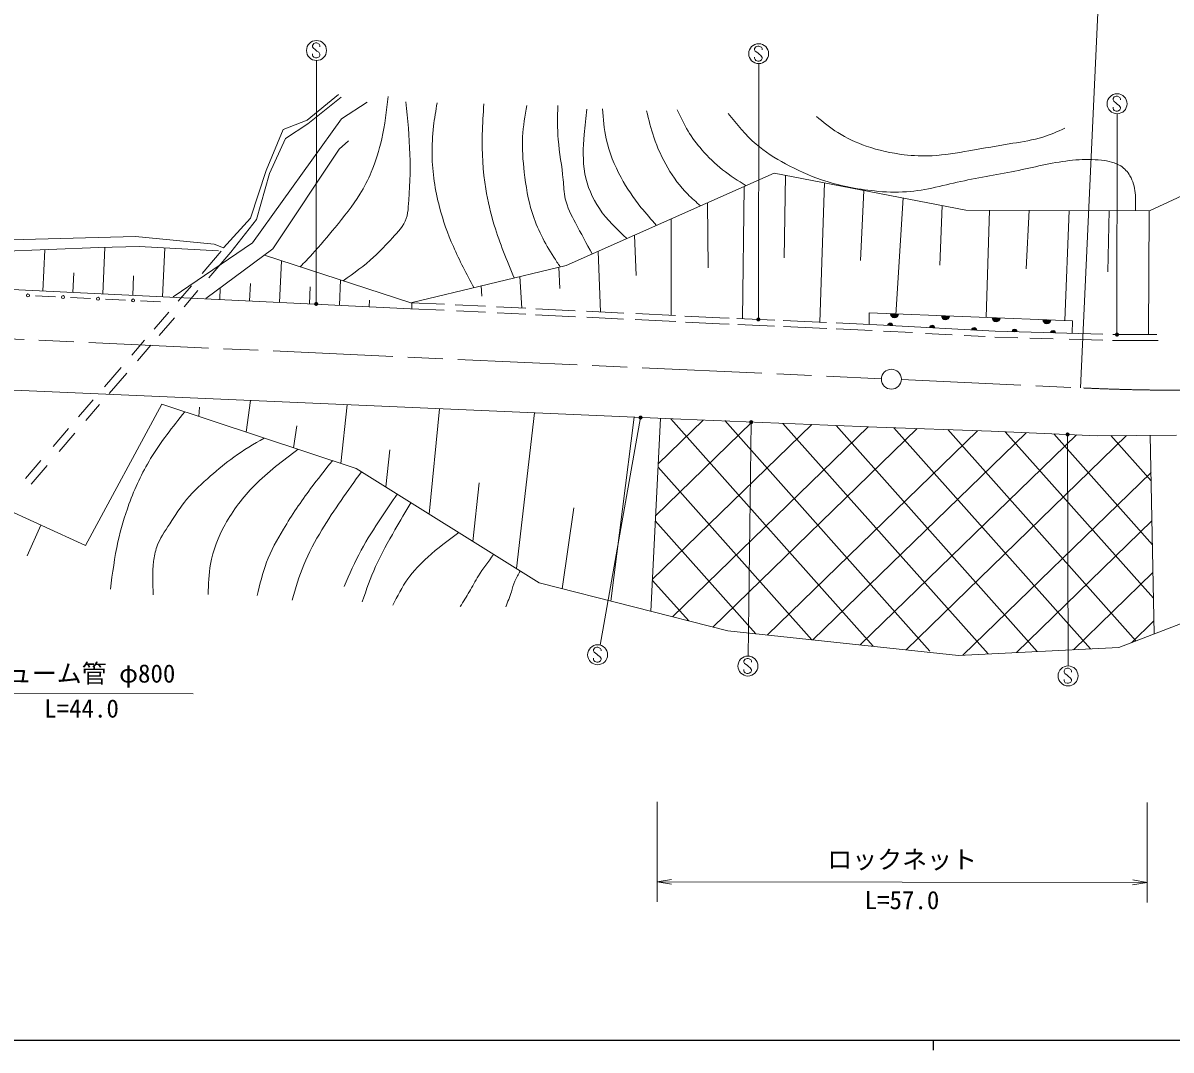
# Model space of a CAD drawing. Units: millimetres, scale not verified. Extents: x 40000 to 680000, y 20000 to 380000.
# Drawn here: x 176801 to 291836, y 204000 to 306906 of the extents above; entities that cross this region are included whole.
import ezdxf
from ezdxf.enums import TextEntityAlignment as Align

# ---------------------------------------------------------------- set-up
doc = ezdxf.new("R2010")
doc.units = ezdxf.units.MM
doc.header["$LTSCALE"] = 1000
doc.linetypes.add('CHAIN', pattern=[18.5, 12, -1.5, 3.5, -1.5])
for name, color, linetype, lineweight in [('M-BGD', 7, 'Continuous', 13), ('M-BMK', 2, 'CHAIN', 13), ('M-BMK-SRVR', 3, 'Continuous', 13), ('M-STR-HTXT', 7, 'Continuous', 13), ('M-STR-STR3', 7, 'Continuous', 13), ('M-STR-STRC', 7, 'Continuous', 13), ('M-TTL-BAND', 7, 'Continuous', 25)]:
    doc.layers.add(name, color=color, linetype=linetype, lineweight=lineweight)
doc.styles.add('ＭＳ ゴシック', font='')
doc.styles.get('ＭＳ ゴシック').set_extended_font_data('MS Gothic')

# ---------------------------------------------------------------- blocks, each defined once
blk = doc.blocks.new('open_arrow')
at = {"color": 0, "linetype": 'Continuous', "lineweight": -2}
blk.add_lwpolyline([(7.5, 1.25), (0, 0), (7.5, -1.25)], dxfattribs=at)
blk = doc.blocks.new('filled_dot')
at = {"color": 0, "linetype": 'Continuous', "lineweight": -2, "const_width": 1.25}
blk.add_lwpolyline([(-0.625, 0, 1), (0.625, 0, 1)], format="xyb", close=True, dxfattribs=at)

msp = doc.modelspace()

# ---------------------------------------------------------------- linework, layer by layer
at = {"layer": 'M-BGD'}
for p, q in [((250863, 304210), (250863, 304339)), ((250867, 303452), (250862, 303341)), ((205270, 297174), (208420, 299744)), ((205348, 296810), (208680, 299457)), ((208724, 297284), (211279, 298962)), ((199786, 284885), (208724, 297284)), ((202877, 296241), (205270, 297174)), ((203110, 295331), (205348, 296810)), ((289675, 288087), (309904, 297512)), ((201155, 292135), (202877, 296241)), ((201493, 291823), (203110, 295331)), ((208493, 294247), (209432, 295086)), ((201854, 284268), (208493, 294247)), ((199589, 287353), (201155, 292135)), ((200187, 287222), (201493, 291823)), ((231237, 282614), (252082, 291842)), ((252082, 291842), (271283, 288164)), ((253074, 283365), (253201, 291627)), ((248911, 277268), (249054, 290501)), ((256661, 276923), (257130, 290875)), ((260728, 283116), (261058, 290122)), ((245465, 282371), (245397, 288882)), ((264262, 277666), (264987, 289370)), ((268670, 282627), (268916, 288617)), ((271283, 288164), (289675, 288087)), ((273316, 277398), (273630, 288154)), ((277329, 282280), (277630, 288137)), ((281207, 277093), (281630, 288120)), ((285510, 281982), (285630, 288104)), ((289578, 275699), (289630, 288087)), ((196886, 284385), (199589, 287353)), ((197632, 283927), (200187, 287222)), ((241743, 277608), (241739, 287263)), ((168632, 284980), (188067, 285508)), ((188067, 285508), (195954, 284742)), ((238240, 281615), (238081, 285644)), ((168187, 283762), (184411, 284405)), ((179002, 284191), (178804, 280037)), ((184411, 284405), (188453, 284510)), ((185020, 284421), (184797, 279752)), ((188453, 284510), (196408, 284067)), ((191024, 284367), (190790, 279466)), ((191836, 279474), (199786, 284885)), ((195117, 279309), (201854, 284268)), ((195954, 284742), (196886, 284385)), ((196671, 284037), (194743, 281799)), ((197632, 283927), (195415, 281353)), ((201000, 283639), (215677, 278880)), ((202710, 283085), (202511, 278907)), ((234661, 277954), (234424, 284024)), ((215648, 278280), (134465, 282151)), ((181894, 281860), (181800, 279894)), ((215677, 278880), (231237, 282614)), ((230583, 280286), (230484, 282433)), ((187887, 281572), (187794, 279609)), ((199597, 280787), (199514, 279050)), ((208625, 281167), (208504, 278621)), ((226803, 278337), (226594, 281499)), ((180062, 279477), (178056, 279572)), ((193682, 280567), (192348, 279020)), ((194328, 280092), (192937, 278478)), ((196574, 280382), (196518, 279193)), ((205589, 280479), (205507, 278764)), ((222784, 279530), (222704, 280566)), ((183571, 279309), (181566, 279405)), ((187080, 279142), (185075, 279238)), ((190590, 278975), (188585, 279070)), ((211531, 279116), (211501, 278478)), ((215677, 278880), (219051, 278715)), ((215754, 278898), (215754, 278275)), ((220093, 278664), (223150, 278515)), ((224237, 278462), (227199, 278318)), ((191407, 277928), (189944, 276230)), ((191984, 277372), (190443, 275584)), ((215648, 278280), (219002, 278117)), ((220229, 278057), (223144, 277915)), ((224329, 277857), (227197, 277717)), ((228156, 277670), (232151, 277475)), ((228176, 278270), (232132, 278077)), ((233256, 278022), (237018, 277839)), ((233295, 277420), (236976, 277240)), ((238218, 277780), (242181, 277587)), ((243103, 277542), (246629, 277370)), ((246629, 277370), (247560, 277329)), ((248332, 277294), (252128, 277125)), ((261595, 276703), (261596, 277851)), ((261596, 277851), (281948, 277064)), ((238138, 277183), (242233, 276984)), ((243202, 276936), (246601, 276771)), ((246601, 276771), (247573, 276727)), ((248421, 276690), (252096, 276526)), ((252971, 277088), (257327, 276894)), ((253005, 276485), (257356, 276292)), ((258283, 276250), (261901, 276089)), ((258294, 276850), (263040, 276639)), ((263040, 276639), (274216, 276024)), ((281948, 277064), (281946, 275799)), ((188986, 275119), (187707, 273634)), ((263010, 276040), (265921, 275880)), ((267230, 275808), (269915, 275660)), ((271101, 275595), (273211, 275479)), ((274191, 275425), (276501, 275358)), ((274216, 276024), (284992, 275711)), ((277682, 275323), (280020, 275255)), ((281630, 275208), (285016, 275110)), ((285986, 275081), (290534, 275104)), ((285993, 275681), (290420, 275703)), ((189602, 274607), (188268, 273060)), ((144097, 271521), (242734, 267193)), ((186642, 272399), (184962, 270449)), ((187198, 271818), (185442, 269780)), ((183833, 269139), (182381, 267454)), ((190707, 268710), (183073, 254551)), ((184484, 268669), (183111, 267076)), ((210199, 262254), (190707, 268710)), ((194492, 268401), (194420, 267480)), ((199589, 269086), (199166, 265908)), ((209295, 268660), (208659, 262764)), ((218535, 268255), (217512, 257687)), ((228044, 267838), (226240, 252235)), ((238029, 267399), (235696, 248979)), ((240684, 267283), (239696, 247961)), ((249832, 266908), (240186, 257537)), ((244947, 267104), (240452, 262737)), ((241712, 267238), (261995, 244449)), ((242734, 267193), (262357, 266405)), ((247120, 267062), (267678, 243965)), ((181351, 266259), (179812, 264473)), ((182007, 265795), (180444, 263981)), ((204237, 266531), (203913, 264336)), ((255840, 266667), (239859, 251142)), ((261498, 266440), (241900, 247400)), ((266405, 266265), (245930, 246374)), ((272446, 266055), (251365, 245576)), ((252943, 266783), (273500, 243686)), ((277328, 265856), (255951, 245090)), ((258272, 266569), (278428, 243925)), ((262357, 266405), (273809, 266008)), ((264045, 266347), (283772, 244183)), ((269464, 266159), (288312, 244983)), ((273809, 266008), (284434, 265548)), ((275227, 265947), (290073, 249267)), ((280085, 265737), (289970, 254631)), ((282365, 265638), (260696, 244587)), ((287380, 265568), (265282, 244100)), ((284434, 265548), (292387, 265601)), ((285818, 265558), (289847, 261031)), ((289760, 265584), (290141, 245688)), ((213564, 264151), (213147, 260413)), ((178589, 263054), (177050, 261268)), ((179228, 262570), (177622, 260706)), ((240435, 262410), (255840, 245102)), ((183073, 254551), (168012, 261409)), ((228532, 250803), (210199, 262254)), ((289831, 261872), (270987, 243565)), ((222517, 260844), (221876, 254961)), ((231983, 258325), (230839, 250216)), ((177209, 253528), (178602, 256587)), ((240159, 257017), (250236, 245696)), ((289924, 257020), (276340, 243824)), ((247422, 245994), (228532, 250803)), ((239857, 251094), (243510, 246990)), ((290023, 251842), (282054, 244100)), ((286591, 244319), (295835, 247882)), ((290116, 246990), (287877, 244815)), ((247422, 245994), (270536, 243543)), ((270536, 243543), (286591, 244319)), ((281552, 242247), (281431, 242250))]:
    msp.add_line(p, q, dxfattribs=at)
for centre in [(177304, 279608), (180814, 279441), (184323, 279274), (187833, 279106)]:
    msp.add_circle(centre, 150, dxfattribs=at)
for centre, radius, start, end in [((264140, 277753), 400, 177.78412, 357.78412), ((264140, 277753), 400, 177.78412, 357.78412), ((264140, 277753), 350, 177.78412, 357.78412), ((264140, 277753), 300, 177.78412, 357.78412), ((264140, 277753), 250, 177.78412, 357.78412), ((264140, 277753), 200, 177.78412, 357.78412), ((264140, 277753), 150, 177.78412, 357.78412), ((264140, 277753), 100, 177.78412, 357.78412), ((264140, 277753), 50, 177.78412, 357.78412), ((269228, 277556), 400, 177.78412, 357.78412), ((269228, 277556), 400, 177.78412, 357.78412), ((269228, 277556), 350, 177.78412, 357.78412), ((269228, 277556), 300, 177.78412, 357.78412), ((269228, 277556), 250, 177.78412, 357.78412), ((269228, 277556), 200, 177.78412, 357.78412), ((269228, 277556), 150, 177.78412, 357.78412), ((269228, 277556), 100, 177.78412, 357.78412), ((269228, 277556), 50, 177.78412, 357.78412), ((274316, 277359), 400, 177.78412, 357.78412), ((274316, 277359), 400, 177.78412, 357.78412), ((274316, 277359), 350, 177.78412, 357.78412), ((274316, 277359), 300, 177.78412, 357.78412), ((274316, 277359), 250, 177.78412, 357.78412), ((274316, 277359), 200, 177.78412, 357.78412), ((274316, 277359), 150, 177.78412, 357.78412), ((274316, 277359), 100, 177.78412, 357.78412), ((274316, 277359), 50, 177.78412, 357.78412), ((263698, 276590), 250, 356.92023, 176.92023), ((263698, 276590), 200, 356.92023, 176.92023), ((263698, 276590), 150, 356.92023, 176.92023), ((263698, 276590), 100, 356.92023, 176.92023), ((263698, 276590), 50, 356.92023, 176.92023), ((267905, 276364), 250, 356.92023, 176.92023), ((267905, 276364), 200, 356.92023, 176.92023), ((267905, 276364), 150, 356.92023, 176.92023), ((267905, 276364), 100, 356.92023, 176.92023), ((267905, 276364), 50, 356.92023, 176.92023), ((272113, 276138), 250, 356.92023, 176.92023), ((272113, 276138), 200, 356.92023, 176.92023), ((272113, 276138), 150, 356.92023, 176.92023), ((272113, 276138), 100, 356.92023, 176.92023), ((272113, 276138), 50, 356.92023, 176.92023), ((276149, 275968), 250, 358.33206, 178.33206), ((276149, 275968), 200, 358.33206, 178.33206), ((276149, 275968), 150, 358.33206, 178.33206), ((279404, 277162), 400, 177.78412, 357.78412), ((279404, 277162), 400, 177.78412, 357.78412), ((279404, 277162), 350, 177.78412, 357.78412), ((279404, 277162), 300, 177.78412, 357.78412), ((279404, 277162), 250, 177.78412, 357.78412), ((279404, 277162), 200, 177.78412, 357.78412), ((279404, 277162), 150, 177.78412, 357.78412), ((279404, 277162), 100, 177.78412, 357.78412), ((279404, 277162), 50, 177.78412, 357.78412), ((280014, 275856), 250, 358.33206, 178.33206), ((276149, 275968), 100, 358.33206, 178.33206), ((276149, 275968), 50, 358.33206, 178.33206), ((280014, 275856), 200, 358.33206, 178.33206), ((280014, 275856), 150, 358.33206, 178.33206), ((280014, 275856), 100, 358.33206, 178.33206), ((280014, 275856), 50, 358.33206, 178.33206)]:
    msp.add_arc(centre, radius, start, end, dxfattribs=at)
for points, knots in [([(213396, 299549), (213226, 298121), (213057, 296692), (212746, 295289), (212495, 294156), (212152, 293041), (211701, 291970), (211376, 291199), (210995, 290452), (210558, 289742), (209834, 288567), (208956, 287493), (208076, 286425), (207329, 285519), (206582, 284617), (205793, 283752), (205399, 283320), (204994, 282898), (204589, 282475)], [0, 0, 0, 0, 1, 1, 1, 2, 2, 2, 3, 3, 3, 4, 4, 4, 5, 5, 5, 6, 6, 6, 6]), ([(215179, 299002), (215346, 297249), (215514, 295496), (215568, 293749), (215622, 292006), (215563, 290269), (215412, 288496), (215378, 288090), (215338, 287681), (215213, 287307), (214965, 286570), (214380, 285968), (213823, 285377), (213190, 284706), (212592, 284050), (211937, 283447), (211002, 282585), (209950, 281832), (208899, 281078)], [0, 0, 0, 0, 1, 1, 1, 2, 2, 2, 3, 3, 3, 4, 4, 4, 5, 5, 5, 6, 6, 6, 6]), ([(218302, 298913), (218168, 298130), (218034, 297347), (217942, 296558), (217829, 295600), (217777, 294634), (217795, 293668), (217828, 291912), (218092, 290159), (218537, 288457), (218893, 287101), (219363, 285777), (219924, 284495), (220537, 283094), (221257, 281743), (221978, 280392)], [0, 0, 0, 0, 1, 1, 1, 2, 2, 2, 3, 3, 3, 4, 4, 4, 5, 5, 5, 5]), ([(222976, 298799), (222913, 297789), (222851, 296779), (222829, 295767), (222790, 293930), (222886, 292085), (223178, 290271), (223377, 289039), (223666, 287822), (224030, 286630), (224577, 284835), (225293, 283097), (226009, 281359)], [0, 0, 0, 0, 1, 1, 1, 2, 2, 2, 3, 3, 3, 4, 4, 4, 4]), ([(227293, 298651), (227106, 297607), (226918, 296563), (226861, 295511), (226796, 294326), (226896, 293132), (227034, 291943), (227194, 290575), (227405, 289214), (227814, 287910), (228308, 286334), (229092, 284843), (229985, 283447), (230195, 283117), (230412, 282792), (230629, 282468)], [0, 0, 0, 0, 1, 1, 1, 2, 2, 2, 3, 3, 3, 4, 4, 4, 5, 5, 5, 5]), ([(230391, 298635), (230368, 297491), (230345, 296348), (230436, 295215), (230544, 293876), (230810, 292552), (230926, 291201), (230981, 290562), (231002, 289916), (231141, 289300), (231333, 288451), (231748, 287656), (232164, 286872), (232720, 285822), (233277, 284793), (233834, 283763)], [0, 0, 0, 0, 1, 1, 1, 2, 2, 2, 3, 3, 3, 4, 4, 4, 5, 5, 5, 5]), ([(233289, 298276), (233195, 297427), (233101, 296578), (233030, 295721), (232923, 294415), (232870, 293091), (233110, 291804), (233342, 290562), (233846, 289354), (234553, 288310), (235318, 287182), (236319, 286244), (237321, 285307)], [0, 0, 0, 0, 1, 1, 1, 2, 2, 2, 3, 3, 3, 4, 4, 4, 4]), ([(234865, 298317), (234948, 297300), (235031, 296284), (235244, 295293), (235534, 293942), (236065, 292637), (236729, 291415), (237304, 290359), (237978, 289365), (238727, 288432), (239226, 287810), (239758, 287216), (240290, 286621)], [0, 0, 0, 0, 1, 1, 1, 2, 2, 2, 3, 3, 3, 4, 4, 4, 4]), ([(239293, 298098), (239509, 297210), (239724, 296321), (240014, 295457), (240371, 294391), (240842, 293362), (241415, 292389), (241977, 291433), (242637, 290531), (243413, 289746), (243820, 289333), (244259, 288953), (244698, 288573)], [0, 0, 0, 0, 1, 1, 1, 2, 2, 2, 3, 3, 3, 4, 4, 4, 4]), ([(242365, 298202), (242700, 297479), (243036, 296755), (243445, 296075), (243847, 295408), (244320, 294783), (244833, 294193), (245461, 293470), (246148, 292799), (246895, 292207), (247641, 291616), (248447, 291102), (249252, 290589)], [0, 0, 0, 0, 1, 1, 1, 2, 2, 2, 3, 3, 3, 4, 4, 4, 4]), ([(247477, 297837), (248350, 296750), (249223, 295663), (250265, 294762), (251150, 293997), (252156, 293367), (253194, 292804), (254363, 292170), (255570, 291621), (256821, 291194), (258529, 290609), (260318, 290250), (262124, 290070), (263194, 289963), (264270, 289919), (265334, 289996), (267289, 290137), (269203, 290685), (271129, 291105), (273054, 291524), (274992, 291814), (276923, 292214), (278712, 292583), (280496, 293046), (282299, 293183), (283148, 293248), (284002, 293241), (284873, 293145), (285552, 293070), (286242, 292940), (286800, 292576), (287176, 292332), (287492, 291982), (287722, 291590), (288024, 291073), (288177, 290482), (288243, 289891), (288311, 289292), (288291, 288692), (288271, 288093)], [0, 0, 0, 0, 1, 1, 1, 2, 2, 2, 3, 3, 3, 4, 4, 4, 5, 5, 5, 6, 6, 6, 7, 7, 7, 8, 8, 8, 9, 9, 9, 10, 10, 10, 11, 11, 11, 12, 12, 12, 13, 13, 13, 13]), ([(256296, 297544), (256990, 296974), (257684, 296405), (258437, 295925), (259327, 295359), (260301, 294917), (261304, 294570), (262533, 294144), (263805, 293859), (265095, 293707), (266025, 293598), (266964, 293558), (267897, 293605), (269137, 293666), (270366, 293880), (271591, 294094), (273053, 294350), (274509, 294608), (275977, 294847), (276989, 295011), (278007, 295166), (278979, 295469), (279734, 295705), (280461, 296031), (281189, 296356)], [0, 0, 0, 0, 1, 1, 1, 2, 2, 2, 3, 3, 3, 4, 4, 4, 5, 5, 5, 6, 6, 6, 7, 7, 7, 8, 8, 8, 8]), ([(185566, 250174), (185771, 251768), (185976, 253363), (186319, 254929), (186600, 256208), (186972, 257468), (187425, 258701), (188007, 260283), (188722, 261821), (189593, 263257), (190595, 264909), (191803, 266428), (193012, 267946)], [0, 0, 0, 0, 1, 1, 1, 2, 2, 2, 3, 3, 3, 4, 4, 4, 4]), ([(189850, 249618), (189806, 250733), (189761, 251848), (189893, 252959), (189952, 253454), (190046, 253948), (190210, 254413), (190502, 255244), (191018, 255983), (191510, 256730), (192059, 257563), (192579, 258405), (193203, 259165), (193912, 260026), (194755, 260780), (195604, 261520), (196359, 262177), (197119, 262822), (197926, 263403), (198894, 264101), (199929, 264707), (200964, 265313)], [0, 0, 0, 0, 1, 1, 1, 2, 2, 2, 3, 3, 3, 4, 4, 4, 5, 5, 5, 6, 6, 6, 7, 7, 7, 7]), ([(195352, 249650), (195384, 250666), (195415, 251683), (195592, 252676), (195839, 254060), (196367, 255400), (197052, 256644), (197848, 258090), (198855, 259407), (200005, 260570), (201331, 261912), (202846, 263050), (204362, 264188)], [0, 0, 0, 0, 1, 1, 1, 2, 2, 2, 3, 3, 3, 4, 4, 4, 4]), ([(200265, 249526), (200534, 250656), (200803, 251787), (201213, 252865), (201655, 254028), (202262, 255131), (202908, 256204), (203748, 257600), (204656, 258946), (205625, 260248), (206331, 261197), (207069, 262122), (207807, 263047)], [0, 0, 0, 0, 1, 1, 1, 2, 2, 2, 3, 3, 3, 4, 4, 4, 4]), ([(203763, 249089), (204118, 250283), (204473, 251477), (204947, 252624), (205447, 253836), (206079, 254995), (206759, 256120), (207975, 258129), (209346, 260030), (210717, 261931)], [0, 0, 0, 0, 1, 1, 1, 2, 2, 2, 3, 3, 3, 3]), ([(208992, 250457), (209524, 251679), (210056, 252901), (210687, 254071), (211293, 255193), (211990, 256266), (212696, 257330), (213222, 258124), (213754, 258913), (214285, 259702)], [0, 0, 0, 0, 1, 1, 1, 2, 2, 2, 3, 3, 3, 3]), ([(210798, 248922), (211212, 250115), (211626, 251308), (212139, 252457), (212700, 253713), (213380, 254917), (214070, 256110), (214598, 257024), (215133, 257931), (215667, 258839)], [0, 0, 0, 0, 1, 1, 1, 2, 2, 2, 3, 3, 3, 3]), ([(213863, 248564), (214320, 249470), (214777, 250375), (215360, 251195), (215934, 252002), (216629, 252727), (217368, 253394), (218347, 254278), (219403, 255062), (220459, 255846)], [0, 0, 0, 0, 1, 1, 1, 2, 2, 2, 3, 3, 3, 3]), ([(220623, 248437), (220931, 248931), (221238, 249425), (221529, 249929), (221832, 250453), (222118, 250987), (222436, 251500), (222899, 252248), (223431, 252952), (223964, 253656)], [0, 0, 0, 0, 1, 1, 1, 2, 2, 2, 3, 3, 3, 3]), ([(225183, 248392), (225377, 248898), (225571, 249405), (225735, 249924), (225848, 250280), (225946, 250642), (226090, 250985), (226238, 251334), (226433, 251663), (226628, 251992)], [0, 0, 0, 0, 1, 1, 1, 2, 2, 2, 3, 3, 3, 3])]:
    msp.add_open_spline(points, degree=3, knots=knots, dxfattribs=at)
at = {"layer": 'M-BMK'}
for p, q in [((164918, 275728), (262816, 271258)), ((264813, 271167), (283049, 270334))]:
    msp.add_line(p, q, dxfattribs=at)
msp.add_arc((292738, 480110), 210000, 267.35567, 289.10238, dxfattribs=at)
at = {"layer": 'M-BMK-SRVR'}
msp.add_circle((263815, 271212), 1000, dxfattribs=at)
at = {"layer": 'M-STR-HTXT'}
msp.add_line((285562, 331469), (282771, 270347), dxfattribs=at)
at = {"layer": 'M-STR-STR3'}
for p, q in [((171514, 239714), (193852, 239684)), ((240351, 228858), (240337, 218858)), ((289450, 228793), (289436, 218793)), ((289439, 220793), (240340, 220858))]:
    msp.add_line(p, q, dxfattribs=at)
at = {"layer": 'M-STR-STRC'}
for p, q in [((205931, 304844), (205807, 304659)), ((206123, 304909), (205931, 304844)), ((206244, 304906), (206123, 304909)), ((206494, 304788), (206244, 304906)), ((205808, 303680), (205806, 303801)), ((205807, 304659), (205809, 304528)), ((205809, 304528), (205872, 304399)), ((205872, 304399), (206127, 304217)), ((206127, 304217), (206256, 304085)), ((206256, 304085), (206435, 303969)), ((206435, 303969), (206561, 303768)), ((206557, 304656), (206494, 304788)), ((206561, 303768), (206556, 303658)), ((206557, 304527), (206557, 304656)), ((250237, 304527), (250113, 304343)), ((250113, 304343), (250115, 304211)), ((250115, 304211), (250178, 304082)), ((250178, 304082), (250433, 303900)), ((250429, 304593), (250237, 304527)), ((250550, 304590), (250429, 304593)), ((250433, 303900), (250562, 303768)), ((250800, 304471), (250550, 304590)), ((250562, 303768), (250741, 303652)), ((250863, 304339), (250800, 304471)), ((205847, 303577), (205808, 303680)), ((205932, 303466), (205847, 303577)), ((206118, 303406), (205932, 303466)), ((206253, 303405), (206118, 303406)), ((206185, 278755), (206218, 303146)), ((206353, 303434), (206253, 303405)), ((206495, 303526), (206353, 303434)), ((206556, 303658), (206495, 303526)), ((250114, 303363), (250112, 303484)), ((250153, 303261), (250114, 303363)), ((250238, 303150), (250153, 303261)), ((250424, 303089), (250238, 303150)), ((250559, 303089), (250424, 303089)), ((250487, 277198), (250521, 302830)), ((250659, 303118), (250559, 303089)), ((250801, 303210), (250659, 303118)), ((250741, 303652), (250867, 303452)), ((250862, 303341), (250801, 303210)), ((286148, 299507), (286024, 299323)), ((286024, 299323), (286027, 299191)), ((286027, 299191), (286090, 299062)), ((286341, 299572), (286148, 299507)), ((286462, 299570), (286341, 299572)), ((286712, 299451), (286462, 299570)), ((286775, 299319), (286712, 299451)), ((286775, 299190), (286775, 299319)), ((286026, 298343), (286023, 298464)), ((286065, 298240), (286026, 298343)), ((286149, 298130), (286065, 298240)), ((286090, 299062), (286345, 298880)), ((286336, 298069), (286149, 298130)), ((286470, 298069), (286336, 298069)), ((286345, 298880), (286474, 298748)), ((286571, 298097), (286470, 298069)), ((286474, 298748), (286653, 298632)), ((286713, 298189), (286571, 298097)), ((286653, 298632), (286779, 298432)), ((286774, 298321), (286713, 298189)), ((286779, 298432), (286774, 298321)), ((286421, 275684), (286451, 297810)), ((238682, 267371), (234630, 244571)), ((249766, 266911), (249452, 243475)), ((281473, 265677), (281539, 242487)), ((234099, 244300), (233975, 244116)), ((233975, 244116), (233978, 243984)), ((233978, 243984), (234041, 243855)), ((234291, 244366), (234099, 244300)), ((234413, 244363), (234291, 244366)), ((234663, 244244), (234413, 244363)), ((234726, 244112), (234663, 244244)), ((234725, 243983), (234726, 244112)), ((233976, 243136), (233974, 243257)), ((234016, 243034), (233976, 243136)), ((234100, 242923), (234016, 243034)), ((234041, 243855), (234296, 243673)), ((234287, 242862), (234100, 242923)), ((234421, 242862), (234287, 242862)), ((234296, 243673), (234425, 243541)), ((234521, 242891), (234421, 242862)), ((234425, 243541), (234604, 243425)), ((234663, 242983), (234521, 242891)), ((234604, 243425), (234730, 243225)), ((234724, 243114), (234663, 242983)), ((234730, 243225), (234724, 243114)), ((249157, 243172), (249033, 242988)), ((249033, 242988), (249036, 242856)), ((249036, 242856), (249099, 242727)), ((249099, 242727), (249354, 242545)), ((249350, 243238), (249157, 243172)), ((249471, 243235), (249350, 243238)), ((249721, 243116), (249471, 243235)), ((249784, 242984), (249721, 243116)), ((249784, 242855), (249784, 242984)), ((249035, 242008), (249032, 242129)), ((249074, 241905), (249035, 242008)), ((249158, 241795), (249074, 241905)), ((249345, 241734), (249158, 241795)), ((249479, 241734), (249345, 241734)), ((249354, 242545), (249483, 242413)), ((249580, 241763), (249479, 241734)), ((249483, 242413), (249662, 242297)), ((249722, 241855), (249580, 241763)), ((249662, 242297), (249788, 242097)), ((249783, 241986), (249722, 241855)), ((249788, 242097), (249783, 241986)), ((281239, 242184), (281115, 242000)), ((281115, 242000), (281117, 241868)), ((281117, 241868), (281180, 241739)), ((281180, 241739), (281436, 241557)), ((281431, 242250), (281239, 242184)), ((281802, 242128), (281552, 242247)), ((281865, 241996), (281802, 242128)), ((281865, 241867), (281865, 241996)), ((281116, 241020), (281114, 241141)), ((281156, 240918), (281116, 241020)), ((281240, 240807), (281156, 240918)), ((281427, 240746), (281240, 240807)), ((281561, 240746), (281427, 240746)), ((281436, 241557), (281564, 241425)), ((281661, 240775), (281561, 240746)), ((281564, 241425), (281743, 241309)), ((281803, 240867), (281661, 240775)), ((281743, 241309), (281869, 241109)), ((281864, 240998), (281803, 240867)), ((281869, 241109), (281864, 240998))]:
    msp.add_line(p, q, dxfattribs=at)
for centre in [(206213, 304146), (250519, 303830), (286431, 298809), (234382, 243603), (249440, 242475), (281522, 241487)]:
    msp.add_circle(centre, 1000, dxfattribs=at)
at = {"layer": 'M-TTL-BAND'}
for p, q in [((40000, 205000), (579000, 205000)), ((268000, 205000), (268000, 204000))]:
    msp.add_line(p, q, dxfattribs=at)

# ---------------------------------------------------------------- block references
at = {"layer": 'M-STR-STR3', "xscale": 193, "yscale": 193}
for p, rotation in [((240340, 220858), 359.9), ((289439, 220793), 179.9)]:
    msp.add_blockref('open_arrow', p, dxfattribs=dict(at, rotation=rotation))
at = {"layer": 'M-STR-STRC', "xscale": 160, "yscale": 160}
for p, rotation in [((206185, 278755), 89.9), ((250487, 277198), 89.9), ((286421, 275684), 89.9), ((238682, 267371), 259.9), ((249766, 266911), 269.2), ((281473, 265677), 270.2)]:
    msp.add_blockref('filled_dot', p, dxfattribs=dict(at, rotation=rotation))

# ---------------------------------------------------------------- texts
at = {"layer": 'M-STR-STR3', "style": 'ＭＳ ゴシック'}
for s, p in [('ヒューム管 φ800', (172684, 240286)), ('L=44.0', (178929, 236765)), ('ロックネット', (257391, 221632)), ('L=57.0', (261135, 217568))]:
    msp.add_text(s, height=1833, rotation=359.923, dxfattribs=at).set_placement(p, align=Align.BOTTOM_LEFT)

doc.saveas('drawing.dxf')
